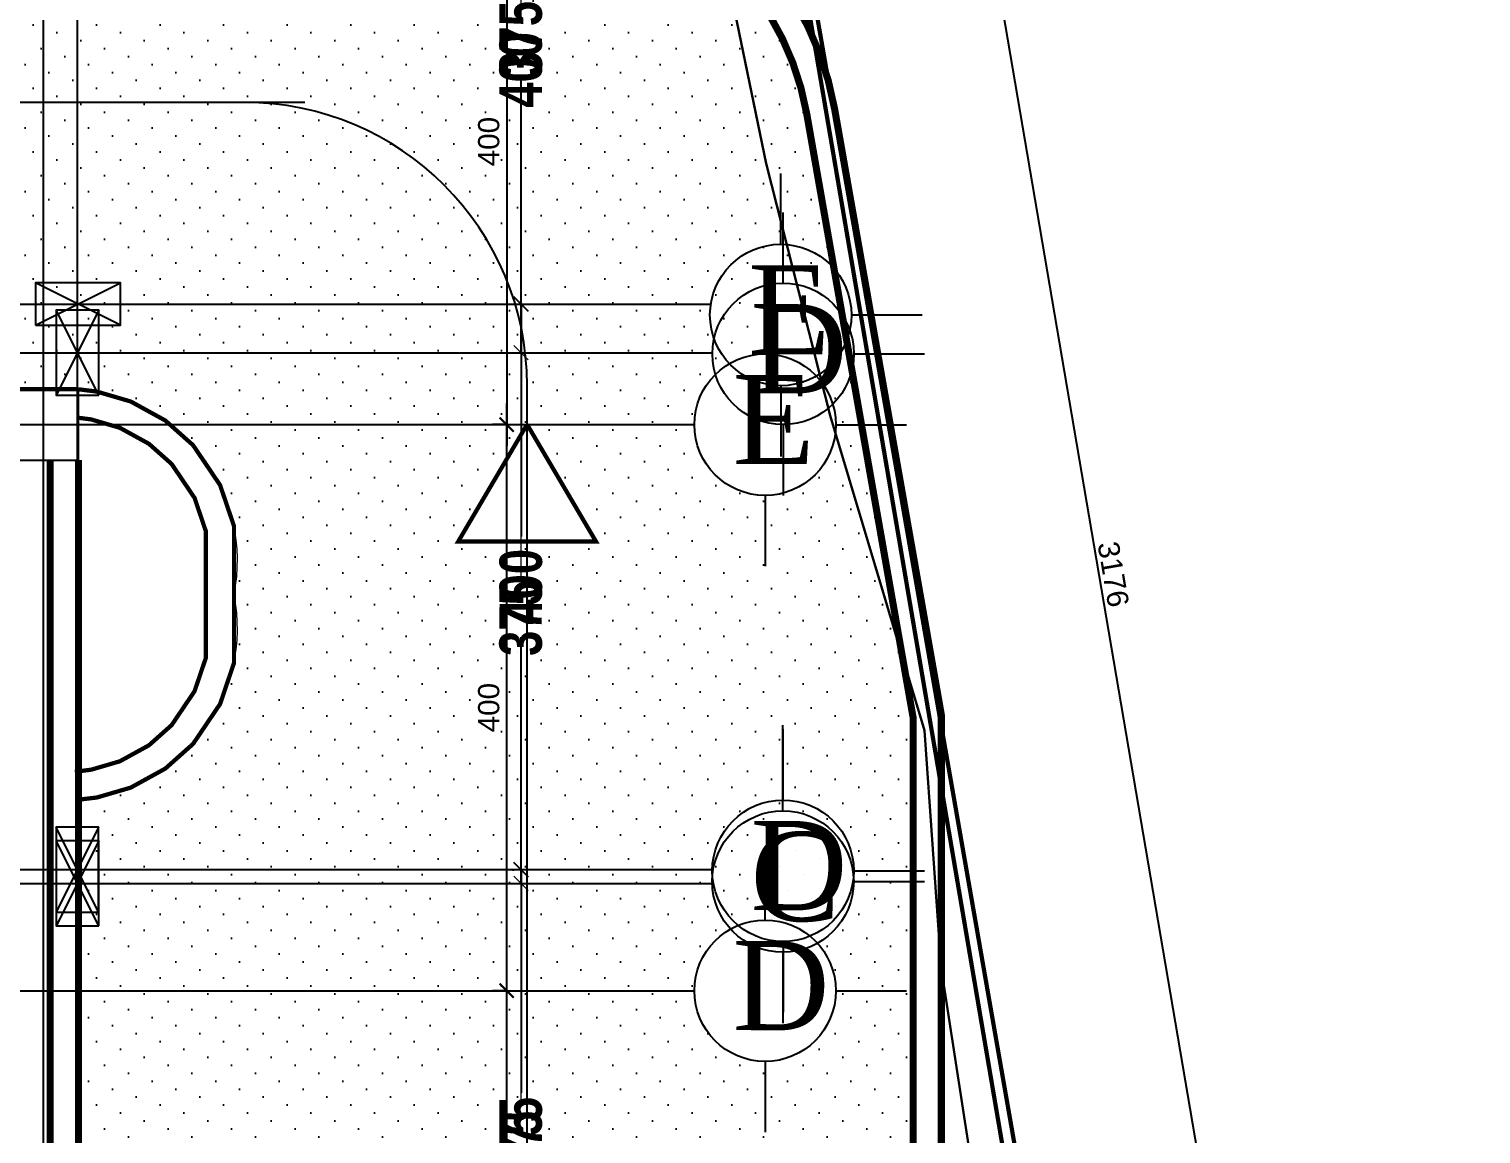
# Model space of a CAD drawing. Extents: x 285329 to 658348, y -83126 to -16980.
# Drawn here: x 324102 to 325129, y -35929 to -35148 of the extents above; entities that cross this region are included whole.
import ezdxf

# ---------------------------------------------------------------- set-up
doc = ezdxf.new("R2010")
doc.units = 0
doc.layers.get('0').update_dxf_attribs({"linetype": 'CONTINUOUS'})
doc.layers.get('DEFPOINTS').update_dxf_attribs({"color": 9, "linetype": 'CONTINUOUS'})
for name, color, linetype, lineweight in [('A-text finishing', 6, 'CONTINUOUS', 13), ('excavation border', 5, 'CONTINUOUS', 30), ('VIS', 8, 'CONTINUOUS', 18)]:
    doc.layers.add(name, color=color, linetype=linetype, lineweight=lineweight)
for name, color, linetype in [('AXIS', 1, 'CONTINUOUS'), ('COLUMN', 5, 'CONTINUOUS'), ('DIM', 3, 'CONTINUOUS'), ('FURNITURE', 4, 'CONTINUOUS'), ('TEXT', 3, 'CONTINUOUS'), ('WALL', 7, 'CONTINUOUS'), ('WALL1', 2, 'CONTINUOUS')]:
    doc.layers.add(name, color=color, linetype=linetype)
doc.styles.add('CITYBLUEPRINT', font='cityb___.ttf', dxfattribs={"width": 0.8})
doc.styles.get("Standard").update_dxf_attribs({"font": 'sanss___.ttf', "height": 15})
doc.styles.add('style2', font='romantic.ttf', dxfattribs={"height": 50})
doc.dimstyles.new('50', dxfattribs={"dimtxt": 30, "dimasz": 10, "dimexe": 5, "dimexo": 6, "dimgap": 5, "dimtad": 0, "dimdec": 0, "dimdsep": 46, "dimtxsty": 'CITYBLUEPRINT', "dimblk1": 'OBLIQUE', "dimblk2": 'OBLIQUE', "dimsah": 1, "dimcen": 0.05, "dimdle": 0.03, "dimclre": 22, "dimclrt": 7, "dimadec": 0, "dimazin": 0, "dimtfac": 1, "dimtdec": 0, "dimtix": 1, "dimtmove": 0, "dimatfit": 3, "dimldrblk": 'OBLIQUE', "dimfxl": 1, "dimtolj": 1, "dimtzin": 0, "dimarcsym": 0})
doc.dimstyles.get("Standard").update_dxf_attribs({"dimtxt": 50, "dimasz": 10, "dimexe": 10, "dimexo": 30, "dimgap": 5, "dimtad": 1, "dimdec": 0, "dimdsep": 46, "dimtxsty": 'Standard', "dimblk1": 'ARCHTICK', "dimblk2": 'ARCHTICK', "dimsah": 1, "dimcen": 2.5, "dimdle": 15, "dimclrd": 3, "dimclre": 3, "dimclrt": 3, "dimazin": 0, "dimtfac": 1, "dimtdec": 0, "dimtmove": 2, "dimatfit": 2, "dimldrblk": 'ARCHTICK', "dimfxl": 1.0455, "dimfxlon": 1, "dimtolj": 1, "dimtzin": 0, "dimarcsym": 0})
doc.dimstyles.new('STANDARD$0', dxfattribs={"dimscale": 0, "dimtxt": 50, "dimasz": 8, "dimexe": 15, "dimexo": 0.0625, "dimgap": 2, "dimtad": 1, "dimdec": 0, "dimzin": 0, "dimdsep": 46, "dimtxsty": 'Standard', "dimblk1": 'ARCHTICK', "dimblk2": 'ARCHTICK', "dimsah": 1, "dimcen": 0.09, "dimdle": 15, "dimclrd": 3, "dimclre": 3, "dimclrt": 3, "dimazin": 0, "dimtfac": 1, "dimtdec": 0, "dimtofl": 0, "dimtmove": 1, "dimatfit": 3, "dimldrblk": 'ARCHTICK', "dimfxl": 1.0455, "dimfxlon": 1, "dimtolj": 1, "dimtzin": 0, "dimarcsym": 0})
pattern_1 = [(45, (14909.404, -13934.857), (-5.6126601, 16.8379802), [0, -15.875])]

# ---------------------------------------------------------------- blocks, each defined once
blk = doc.blocks.new('_ARCHTICK')
at = {"color": 0, "linetype": 'ByBlock', "const_width": 0.15}
blk.add_lwpolyline([(-0.5, -0.5), (0.5, 0.5)], dxfattribs=at)
blk = doc.blocks.new('*D3022')
at = {"layer": 'DEFPOINTS', "color": 0, "linetype": 'ByBlock', "lineweight": 5, "ltscale": 3, "transparency": 16777216}
for p in [(324440.1, -35827.7), (324440.1, -35827.7), (324440.1, -36227.7)]:
    blk.add_point(p, dxfattribs=at)
at = {"layer": 'WALL1', "color": 3, "linetype": 'ByBlock', "lineweight": -2, "ltscale": 3, "transparency": 16777216}
for p, q in [((324440.1, -36242.7), (324440.1, -35812.7)), ((324440.1, -35827.7), (324430.1, -35827.7)), ((324440.1, -36227.7), (324430.1, -36227.7))]:
    blk.add_line(p, q, dxfattribs=at)
at = {"layer": 'WALL1', "color": 3, "linetype": 'ByBlock', "lineweight": -2, "ltscale": 3, "transparency": 16777216, "xscale": 10, "yscale": 10, "zscale": 10}
for p, rotation in [((324440.1, -35827.7), 90), ((324440.1, -36227.7), 270)]:
    blk.add_blockref('_ARCHTICK', p, dxfattribs=dict(at, rotation=rotation))
at = {"layer": 'WALL1', "color": 3, "linetype": 'ByBlock', "ltscale": 3, "transparency": 16777216, "insert": (324427.4, -36027.7), "char_height": 15, "attachment_point": 5, "rotation": 90}
blk.add_mtext('\\A1;400', dxfattribs=at)
blk = doc.blocks.new('*D3023')
at = {"layer": 'DEFPOINTS', "color": 0, "linetype": 'ByBlock', "lineweight": 5, "ltscale": 3, "transparency": 16777216}
for p in [(324440.1, -35427.7), (324440.1, -35427.7), (324440.1, -35827.7)]:
    blk.add_point(p, dxfattribs=at)
at = {"layer": 'WALL1', "color": 3, "linetype": 'ByBlock', "lineweight": -2, "ltscale": 3, "transparency": 16777216}
for p, q in [((324440.1, -35842.7), (324440.1, -35412.7)), ((324440.1, -35427.7), (324430.1, -35427.7)), ((324440.1, -35827.7), (324430.1, -35827.7))]:
    blk.add_line(p, q, dxfattribs=at)
at = {"layer": 'WALL1', "color": 3, "linetype": 'ByBlock', "lineweight": -2, "ltscale": 3, "transparency": 16777216, "xscale": 10, "yscale": 10, "zscale": 10}
for p, rotation in [((324440.1, -35427.7), 90), ((324440.1, -35827.7), 270)]:
    blk.add_blockref('_ARCHTICK', p, dxfattribs=dict(at, rotation=rotation))
at = {"layer": 'WALL1', "color": 3, "linetype": 'ByBlock', "ltscale": 3, "transparency": 16777216, "insert": (324427.4, -35627.7), "char_height": 15, "attachment_point": 5, "rotation": 90}
blk.add_mtext('\\A1;400', dxfattribs=at)
blk = doc.blocks.new('*D3027')
at = {"layer": 'DEFPOINTS', "color": 0, "linetype": 'ByBlock', "lineweight": 5, "ltscale": 3, "transparency": 16777216}
for p in [(324402.8, -35027.7), (324402.8, -35427.7), (324440.1, -35427.7)]:
    blk.add_point(p, dxfattribs=at)
at = {"layer": 'WALL1', "color": 3, "linetype": 'ByBlock', "lineweight": -2, "ltscale": 3, "transparency": 16777216}
for p, q in [((324440.1, -35012.7), (324440.1, -35442.7)), ((324439.1, -35027.7), (324450.1, -35027.7)), ((324439.1, -35427.7), (324450.1, -35427.7))]:
    blk.add_line(p, q, dxfattribs=at)
at = {"layer": 'WALL1', "color": 3, "linetype": 'ByBlock', "lineweight": -2, "ltscale": 3, "transparency": 16777216, "xscale": 10, "yscale": 10, "zscale": 10}
for p, rotation in [((324440.1, -35027.7), 90), ((324440.1, -35427.7), 270)]:
    blk.add_blockref('_ARCHTICK', p, dxfattribs=dict(at, rotation=rotation))
at = {"layer": 'WALL1', "color": 3, "linetype": 'ByBlock', "ltscale": 3, "transparency": 16777216, "insert": (324427.4, -35227.7), "char_height": 15, "attachment_point": 5, "rotation": 90}
blk.add_mtext('\\A1;400', dxfattribs=at)
blk = doc.blocks.new('*D2212')
at = {"layer": 'DEFPOINTS', "color": 0, "linetype": 'Continuous', "lineweight": 5, "transparency": 16777216}
for p in [(159766.8, -32812.9), (159633.4, -32835.7), (160167.5, -35966.3)]:
    blk.add_point(p, dxfattribs=at)
at = {"layer": 'WALL', "color": 3, "linetype": 'Continuous', "lineweight": -2, "transparency": 16777216}
for p, q in [((160303.4, -35958.3), (159764.3, -32798.1)), ((159765.8, -32813.1), (159781.6, -32810.4)), ((160299.9, -35943.7), (160315.7, -35941))]:
    blk.add_line(p, q, dxfattribs=at)
at = {"layer": 'WALL', "color": 3, "linetype": 'Continuous', "lineweight": -2, "transparency": 16777216, "xscale": 8, "yscale": 8, "zscale": 8}
for p, rotation in [((159766.8, -32812.9), 99.68081920431976), ((160300.9, -35943.5), 279.6808192043198)]:
    blk.add_blockref('_ARCHTICK', p, dxfattribs=dict(at, rotation=rotation))
at = {"layer": 'WALL', "color": 3, "linetype": 'Continuous', "transparency": 16777216, "insert": (160043.5, -34376.6), "char_height": 15, "attachment_point": 5, "rotation": 279.6808}
blk.add_mtext('\\A1;3176', dxfattribs=at)
blk = doc.blocks.new('COLUMN')
at = {"layer": 'AXIS'}
for p, q in [((236924.7, -9644.3), (236984.7, -9674.3)), ((236984.7, -9644.3), (236924.7, -9674.3))]:
    blk.add_line(p, q, dxfattribs=at)
at = {"layer": 'COLUMN'}
blk.add_lwpolyline([(236924.7, -9644.3), (236984.7, -9644.3), (236984.7, -9674.3), (236924.7, -9674.3)], close=True, dxfattribs=at)
blk = doc.blocks.new('_Oblique')
at = {"color": 0, "lineweight": -2}
blk.add_line((-0.5, -0.5), (0.5, 0.5), dxfattribs=at)
blk = doc.blocks.new('*D3057')
at = {"layer": 'DEFPOINTS', "color": 0, "linetype": 'Continuous', "lineweight": 5, "transparency": 16777216}
for p in [(324450.2, -34967.7), (324450.2, -35342.5), (324450.2, -35342.5)]:
    blk.add_point(p, dxfattribs=at)
at = {"layer": 'DIM', "color": 22, "linetype": 'Continuous', "lineweight": -2, "transparency": 16777216}
for p, q in [((324444.2, -34967.7), (324445.2, -34967.7)), ((324444.2, -35342.5), (324445.2, -35342.5))]:
    blk.add_line(p, q, dxfattribs=at)
at = {"layer": 'DIM', "color": 0, "linetype": 'Continuous', "lineweight": -2, "transparency": 16777216}
for p, q in [((324450.2, -34967.7), (324450.2, -35125.4)), ((324450.2, -35342.5), (324450.2, -35184.8))]:
    blk.add_line(p, q, dxfattribs=at)
at = {"layer": 'DIM', "color": 0, "linetype": 'Continuous', "lineweight": -2, "transparency": 16777216, "xscale": 10, "yscale": 10, "zscale": 10}
for p, rotation in [((324450.2, -34967.7), 90), ((324450.2, -35342.5), 270)]:
    blk.add_blockref('_Oblique', p, dxfattribs=dict(at, rotation=rotation))
at = {"layer": 'DIM', "color": 7, "linetype": 'Continuous', "lineweight": 5, "transparency": 16777216, "insert": (324450.2, -35155.1), "char_height": 30, "attachment_point": 5, "rotation": 90, "style": 'CITYBLUEPRINT'}
blk.add_mtext('\\A1;375', dxfattribs=at)
blk = doc.blocks.new('*D3058')
at = {"layer": 'DEFPOINTS', "color": 0, "linetype": 'Continuous', "lineweight": 5, "transparency": 16777216}
for p in [(324450.2, -35342.5), (324450.2, -35742.2), (324450.2, -35742.2)]:
    blk.add_point(p, dxfattribs=at)
at = {"layer": 'DIM', "color": 22, "linetype": 'Continuous', "lineweight": -2, "transparency": 16777216}
for p, q in [((324444.2, -35342.5), (324445.2, -35342.5)), ((324444.2, -35742.2), (324445.2, -35742.2))]:
    blk.add_line(p, q, dxfattribs=at)
at = {"layer": 'DIM', "color": 0, "linetype": 'Continuous', "lineweight": -2, "transparency": 16777216}
for p, q in [((324450.2, -35342.5), (324450.2, -35506.8)), ((324450.2, -35742.2), (324450.2, -35577.8))]:
    blk.add_line(p, q, dxfattribs=at)
at = {"layer": 'DIM', "color": 0, "linetype": 'Continuous', "lineweight": -2, "transparency": 16777216, "xscale": 10, "yscale": 10, "zscale": 10}
for p, rotation in [((324450.2, -35342.5), 90), ((324450.2, -35742.2), 270)]:
    blk.add_blockref('_Oblique', p, dxfattribs=dict(at, rotation=rotation))
at = {"layer": 'DIM', "color": 7, "linetype": 'Continuous', "lineweight": 5, "transparency": 16777216, "insert": (324450.2, -35542.3), "char_height": 30, "attachment_point": 5, "rotation": 90, "style": 'CITYBLUEPRINT'}
blk.add_mtext('\\A1;400', dxfattribs=at)
blk = doc.blocks.new('*D3059')
at = {"layer": 'DEFPOINTS', "color": 0, "linetype": 'Continuous', "lineweight": 5, "transparency": 16777216}
for p in [(324450.2, -35742.2), (324450.2, -36117.1), (324450.2, -36117.1)]:
    blk.add_point(p, dxfattribs=at)
at = {"layer": 'DIM', "color": 22, "linetype": 'Continuous', "lineweight": -2, "transparency": 16777216}
for p, q in [((324444.2, -35742.2), (324445.2, -35742.2)), ((324444.2, -36117.1), (324445.2, -36117.1))]:
    blk.add_line(p, q, dxfattribs=at)
at = {"layer": 'DIM', "color": 0, "linetype": 'Continuous', "lineweight": -2, "transparency": 16777216}
for p, q in [((324450.2, -35742.1), (324450.2, -35900)), ((324450.2, -36117.2), (324450.2, -35959.3))]:
    blk.add_line(p, q, dxfattribs=at)
at = {"layer": 'DIM', "color": 0, "linetype": 'Continuous', "lineweight": -2, "transparency": 16777216, "xscale": 10, "yscale": 10, "zscale": 10}
for p, rotation in [((324450.2, -35742.2), 90), ((324450.2, -36117.1), 270)]:
    blk.add_blockref('_Oblique', p, dxfattribs=dict(at, rotation=rotation))
at = {"layer": 'DIM', "color": 7, "linetype": 'Continuous', "lineweight": 5, "transparency": 16777216, "insert": (324450.2, -35929.6), "char_height": 30, "attachment_point": 5, "rotation": 90, "style": 'CITYBLUEPRINT'}
blk.add_mtext('\\A1;375', dxfattribs=at)
blk = doc.blocks.new('*D2208')
at = {"layer": 'DEFPOINTS', "color": 0, "linetype": 'Continuous', "lineweight": 5, "transparency": 16777216}
for p in [(329436.7, -12204), (329436.7, -12603.7), (329436.7, -12603.7)]:
    blk.add_point(p, dxfattribs=at)
at = {"layer": 'VIS', "color": 22, "linetype": 'Continuous', "lineweight": -2, "transparency": 16777216}
for p, q in [((329430.7, -12204), (329431.7, -12204)), ((329430.7, -12603.7), (329431.7, -12603.7))]:
    blk.add_line(p, q, dxfattribs=at)
at = {"layer": 'VIS', "color": 24, "linetype": 'Continuous', "lineweight": -2, "transparency": 16777216}
for p, q in [((329436.7, -12204), (329436.7, -12368.3)), ((329436.7, -12603.7), (329436.7, -12439.3))]:
    blk.add_line(p, q, dxfattribs=at)
at = {"layer": 'VIS', "color": 24, "linetype": 'Continuous', "lineweight": -2, "transparency": 16777216, "xscale": 10, "yscale": 10, "zscale": 10}
for p, rotation in [((329436.7, -12204), 90), ((329436.7, -12603.7), 270)]:
    blk.add_blockref('_Oblique', p, dxfattribs=dict(at, rotation=rotation))
at = {"layer": 'VIS', "color": 30, "linetype": 'Continuous', "lineweight": 5, "transparency": 16777216, "insert": (329436.7, -12403.8), "char_height": 30, "attachment_point": 5, "rotation": 90, "style": 'CITYBLUEPRINT'}
blk.add_mtext('\\A1;400', dxfattribs=at)
blk = doc.blocks.new('*D2209')
at = {"layer": 'DEFPOINTS', "color": 0, "linetype": 'Continuous', "lineweight": 5, "transparency": 16777216}
for p in [(329436.7, -12603.7), (329436.7, -12978.7), (329436.7, -12978.7)]:
    blk.add_point(p, dxfattribs=at)
at = {"layer": 'VIS', "color": 24, "linetype": 'Continuous', "lineweight": -2, "transparency": 16777216}
for p, q in [((329436.7, -12603.6), (329436.7, -12761.5)), ((329436.7, -12978.7), (329436.7, -12820.9))]:
    blk.add_line(p, q, dxfattribs=at)
at = {"layer": 'VIS', "color": 22, "linetype": 'Continuous', "lineweight": -2, "transparency": 16777216}
for p, q in [((329430.7, -12603.7), (329431.7, -12603.7)), ((329430.7, -12978.7), (329431.7, -12978.7))]:
    blk.add_line(p, q, dxfattribs=at)
at = {"layer": 'VIS', "color": 24, "linetype": 'Continuous', "lineweight": -2, "transparency": 16777216, "xscale": 10, "yscale": 10, "zscale": 10}
for p, rotation in [((329436.7, -12603.7), 90), ((329436.7, -12978.7), 270)]:
    blk.add_blockref('_Oblique', p, dxfattribs=dict(at, rotation=rotation))
at = {"layer": 'VIS', "color": 30, "linetype": 'Continuous', "lineweight": 5, "transparency": 16777216, "insert": (329436.7, -12791.2), "char_height": 30, "attachment_point": 5, "rotation": 90, "style": 'CITYBLUEPRINT'}
blk.add_mtext('\\A1;375', dxfattribs=at)
blk = doc.blocks.new('*D2210')
at = {"layer": 'DEFPOINTS', "color": 0, "linetype": 'Continuous', "lineweight": 5, "transparency": 16777216}
for p in [(329436.7, -12978.7), (329436.7, -13353.7), (329436.7, -13353.7)]:
    blk.add_point(p, dxfattribs=at)
at = {"layer": 'VIS', "color": 22, "linetype": 'Continuous', "lineweight": -2, "transparency": 16777216}
for p, q in [((329430.7, -12978.7), (329431.7, -12978.7)), ((329442.7, -13353.7), (329441.7, -13353.7))]:
    blk.add_line(p, q, dxfattribs=at)
at = {"layer": 'VIS', "color": 24, "linetype": 'Continuous', "lineweight": -2, "transparency": 16777216}
for p, q in [((329436.7, -12978.6), (329436.7, -13136.5)), ((329436.7, -13353.7), (329436.7, -13195.9))]:
    blk.add_line(p, q, dxfattribs=at)
at = {"layer": 'VIS', "color": 24, "linetype": 'Continuous', "lineweight": -2, "transparency": 16777216, "xscale": 10, "yscale": 10, "zscale": 10}
for p, rotation in [((329436.7, -12978.7), 90), ((329436.7, -13353.7), 270)]:
    blk.add_blockref('_Oblique', p, dxfattribs=dict(at, rotation=rotation))
at = {"layer": 'VIS', "color": 30, "linetype": 'Continuous', "lineweight": 5, "transparency": 16777216, "insert": (329436.7, -13166.2), "char_height": 30, "attachment_point": 5, "rotation": 90, "style": 'CITYBLUEPRINT'}
blk.add_mtext('\\A1;375', dxfattribs=at)
blk = doc.blocks.new('site77')
at = {"layer": 'WALL', "linetype": 'Continuous', "const_width": 3}
for points in [[(159633.4, -32835.7), (160181.6, -35967.1)], [(159633.4, -32835.7), (160167.5, -35966.3)]]:
    blk.add_lwpolyline(points, dxfattribs=at)
at = {"layer": 'WALL', "linetype": 'Continuous'}
dim = blk.add_aligned_dim(p1=(160167.5, -35966.3), p2=(159633.4, -32835.7), distance=-135.4, dimstyle='STANDARD$0', override={"dimscale": 1}, dxfattribs=at)
dim.commit()
dim.dimension.update_dxf_attribs({"geometry": '*D2212', "text_midpoint": (160043.5, -34376.6)})
blk = doc.blocks.new('cbcb')
at = {"layer": 'AXIS'}
for p, q in [((329123.2, -10741.8), (329122.7, -14326.1)), ((329622, -12554.5), (329622, -12504.5)), ((327222.6, -12603.7), (329572, -12603.7)), ((329672, -12604.5), (329722, -12604.5)), ((329622, -12654.5), (329622, -12704.5)), ((329621.9, -12927.4), (329621.9, -12867)), ((327226.6, -12978.7), (329572, -12978.7)), ((329671.9, -12977.4), (329721.9, -12977.4)), ((329621.9, -13027.4), (329621.9, -13077.4))]:
    blk.add_line(p, q, dxfattribs=at)
for centre in [(329622, -12604.5), (329621.9, -12977.4)]:
    blk.add_circle(centre, 50, dxfattribs=at)
at = {"layer": 'WALL', "linetype": 'Continuous', "xscale": -1, "rotation": 270}
for p in [(338782.5, -249558.4), (338782.5, -249933.4)]:
    blk.add_blockref('COLUMN', p, dxfattribs=at)
at = {"layer": 'TEXT', "char_height": 63, "width": 240.461, "attachment_point": 1, "style": 'style2'}
for s, insert in [('D', (329598.9, -12569.3)), ('C', (329598.9, -12942.3))]:
    blk.add_mtext(s, dxfattribs=dict(at, insert=insert))
at = {"layer": 'VIS', "linetype": 'Continuous', "lineweight": 5}
for base, p1, p2, picture, middle in [((329436.7, -12603.7), (329436.7, -12204), (329436.7, -12603.7), '*D2208', (329436.7, -12403.8)), ((329436.7, -12978.7), (329436.7, -12603.7), (329436.7, -12978.7), '*D2209', (329436.7, -12791.2)), ((329436.7, -13353.7), (329436.7, -12978.7), (329436.7, -13353.7), '*D2210', (329436.7, -13166.2))]:
    dim = blk.add_linear_dim(base=base, p1=p1, p2=p2, angle=90, dimstyle='50', override={"dimtmove": 1}, dxfattribs=at)
    dim.commit()
    dim.dimension.update_dxf_attribs({"geometry": picture, "text_midpoint": middle})

msp = doc.modelspace()

# ---------------------------------------------------------------- hatches: boundary and pattern name
at = {"layer": 'FURNITURE', "ltscale": 3}
h = msp.add_hatch(dxfattribs=at)
h.set_pattern_fill('DOTS', color=256, scale=10, angle=45, style=0)
h.set_pattern_definition(pattern_1)
h.paths.add_polyline_path([(324087.3, -35060.49), (323671.82, -35060.49), (323671.82, -35199.95), (323848.67, -35199.95), (323931.32, -35151.32), (323931.32, -35199.95), (324087.3, -35199.95)], flags=17)
h.paths.add_polyline_path([(324087.3, -35199.95), (323931.32, -35199.95), (323931.32, -35248.59), (323848.67, -35199.95), (323671.82, -35199.95), (323671.82, -35402.69), (324087.3, -35402.69)])
h.paths.add_polyline_path([(324112.3, -35199.95), (324087.3, -35199.95), (324087.3, -35402.69), (324112.3, -35402.69)])
h.paths.add_polyline_path([(324112.3, -35042.53), (324082.3, -35042.53), (324082.3, -35027.69), (323671.82, -35027.69), (323671.82, -35060.49), (324087.3, -35060.49), (324087.3, -35199.95), (324112.3, -35199.95)])
h.paths.add_polyline_path([(324455.14, -35042.53), (324143.12, -35042.53), (324142.3, -35042.53), (324112.3, -35042.53), (324112.3, -35199.95), (324254.47, -35199.95, -0.4142136), (324454.47, -35399.95), (324454.47, -35427.53), (324572.72, -35427.53, -0.9977862), (324672.72, -35427.75), (324690.86, -35427.75), (324652.1, -35207.81, 0.363992)])
h.paths.add_polyline_path([(324254.47, -35199.95), (324112.3, -35199.95), (324112.3, -35402.69), (324137.3, -35402.69, -0.1467971), (324202.42, -35427.53), (324454.47, -35427.53), (324454.47, -35399.95, 0.4142136)], flags=17)
h.paths.add_polyline_path([(324415.91, -35247.81), (324415.91, -35207.57), (324438.87, -35207.57), (324438.87, -35247.81)], flags=24)
h = msp.add_hatch(dxfattribs=at)
h.set_pattern_fill('DOTS', color=256, scale=10, angle=45, style=0)
h.set_pattern_definition(pattern_1)
h.paths.add_polyline_path([(324690.86, -35427.75), (324672.72, -35427.75, -1.0005706), (324572.72, -35427.69), (324454.55, -35427.69), (324503.11, -35510.21), (324454.47, -35510.21), (324454.47, -35627.77), (324726.12, -35627.77)])
h.paths.add_polyline_path([(324454.47, -35510.21), (324405.84, -35510.21), (324454.4, -35427.69), (324202.64, -35427.69, -0.2857243), (324247.3, -35547.77, -0.1714484), (324236.1, -35627.77), (324454.47, -35627.77)])
h.paths.add_polyline_path([(324454.47, -35627.77), (324236.1, -35627.77, -0.2604858), (324137.3, -35692.85), (324137.3, -35812.53), (324142.3, -35812.53), (324142.3, -35827.53), (324454.47, -35827.53)], flags=17)
edge = h.paths.add_edge_path()
edge.add_line((324727.3, -35634.48), (324726.12, -35627.77))
edge.add_line((324726.12, -35627.77), (324454.47, -35627.77))
edge.add_line((324454.47, -35627.77), (324454.47, -35827.53))
edge.add_line((324454.47, -35827.53), (324572.72, -35827.53))
edge.add_arc((324622.72, -35827.75), 50, 0, 179.74603, ccw=False)
edge.add_arc((324622.72, -35827.75), 50, 179.93464, 360, ccw=False)
edge.add_line((324572.72, -35827.69), (324454.47, -35827.69))
edge.add_line((324454.47, -35827.69), (324454.47, -36118.45))
edge.add_arc((324454.47, -36125), 6.55, 0, 90, ccw=False)
edge.add_arc((324454.47, -36125), 6.55, -180, 0, ccw=False)
edge.add_arc((324454.47, -36125), 6.55, 90, 180, ccw=False)
edge.add_line((324454.47, -36118.45), (324454.47, -35827.69))
edge.add_line((324454.47, -35827.69), (324142.3, -35827.69))
edge.add_line((324142.3, -35827.69), (324142.3, -35842.53))
edge.add_line((324142.3, -35842.53), (324137.3, -35842.53))
edge.add_line((324137.3, -35842.53), (324137.3, -36212.53))
edge.add_line((324137.3, -36212.53), (324142.3, -36212.53))
edge.add_line((324142.3, -36212.53), (324142.3, -36227.53))
edge.add_line((324142.3, -36227.53), (324310.9, -36227.53))
edge.add_line((324310.9, -36227.53), (324456.57, -36139.47))
edge.add_spline(control_points=[(324456.57, -36139.47), (324456.57, -36139.55), (324456.57, -36139.63), (324456.57, -36139.71)], knot_values=[148.3114726, 148.3114726, 148.3114726, 148.3114726, 148.5517962, 148.5517962, 148.5517962, 148.5517962], degree=3, periodic=0)
edge.add_line((324456.57, -36139.71), (324497.36, -36115.08))
edge.add_spline(control_points=[(324497.36, -36115.08), (324497.34, -36115.02), (324493.5, -36102.55), (324485.12, -36075.88), (324532.45, -36081.64), (324532.45, -36093.7)], knot_values=[0, 0, 0, 0, 0.144033, 29.992198, 66.1905518, 66.1905518, 66.1905518, 66.1905518], degree=3, periodic=0)
edge.add_line((324532.52, -36093.85), (324727.3, -35976.25))
edge.add_line((324727.3, -35976.25), (324727.3, -35634.48))
h.paths.add_polyline_path([(324310.63, -36227.69), (324142.3, -36227.69), (324142.3, -36242.53), (324137.3, -36242.53), (324137.3, -36332.47)])
h.paths.add_polyline_path([(324415.91, -35647.81), (324415.91, -35607.57), (324438.87, -35607.57), (324438.87, -35647.81)], flags=9)
h.paths.add_polyline_path([(324415.91, -36047.81), (324415.91, -36007.57), (324438.87, -36007.57), (324438.87, -36047.81)], flags=25)

# ---------------------------------------------------------------- linework, layer by layer
at = {"layer": 'A-text finishing', "const_width": 3}
for points in [[(324137.3, -35402.69), (323646.82, -35402.69)], [(324247.3, -35547.77), (324247.3, -35499.47), (324237.45, -35470.44), (324218.32, -35442.2), (324198.76, -35424.81), (324174.31, -35411.36), (324150.44, -35404.37), (324137.3, -35402.69)], [(324227.3, -35547.77), (324227.3, -35502.77), (324219.37, -35479.43), (324203.17, -35455.48), (324187.15, -35441.25), (324166.59, -35429.94), (324146.33, -35424.01), (324137.3, -35422.85)], [(324227.3, -35527.77), (324227.3, -35502.77)], [(324227.3, -35547.77), (324227.3, -35592.77), (324219.37, -35616.12), (324203.17, -35640.06), (324187.15, -35654.29), (324166.59, -35665.6), (324146.33, -35671.53), (324134.76, -35673.02)], [(324247.3, -35547.77), (324247.3, -35596.07), (324237.45, -35625.1), (324218.32, -35653.35), (324198.76, -35670.73), (324174.31, -35684.18), (324150.44, -35691.17), (324136.26, -35692.85)]]:
    msp.add_lwpolyline(points, dxfattribs=at)
at = {"layer": 'A-text finishing'}
for centre, start, end in [((324128.48, -35523.62), 348.51112, 85.82699), ((324128.48, -35571.92), 274.17301, 11.48888)]:
    msp.add_arc(centre, 121.25, start, end, dxfattribs=at)
at = {"layer": 'AXIS'}
for p, q in [((324112.3, -33436.35), (324112.3, -37458.98)), ((324622.72, -35377.75), (324622.72, -35327.75)), ((322321.47, -35427.69), (324573.05, -35427.69)), ((324672.72, -35427.75), (324722.72, -35427.75)), ((324622.72, -35477.75), (324622.72, -35527.75)), ((324622.72, -35777.75), (324622.72, -35727.75)), ((322266.89, -35827.69), (324573.05, -35827.69)), ((324672.72, -35827.75), (324722.72, -35827.75)), ((324622.72, -35877.75), (324622.72, -35927.75))]:
    msp.add_line(p, q, dxfattribs=at)
for centre in [(324622.72, -35427.75), (324622.72, -35827.75)]:
    msp.add_circle(centre, 50, dxfattribs=at)
at = {"layer": 'COLUMN'}
msp.add_lwpolyline([(324137.3, -35452.69), (324137.3, -35402.69), (324087.3, -35402.69), (324087.3, -35452.69)], close=True, dxfattribs=at)
at = {"layer": 'DIM'}
for p, q in [((324136.64, -33880.33), (324136.12, -37464.61)), ((324633.74, -35300.22), (324633.74, -35250.22)), ((322242.66, -35342.48), (324583.75, -35342.48)), ((324683.74, -35350.22), (324733.74, -35350.22)), ((324633.74, -35400.22), (324633.74, -35450.22)), ((324635.38, -35692.96), (324635.38, -35642.96)), ((322236, -35742.15), (324585.39, -35742.15)), ((324685.38, -35742.96), (324735.38, -35742.96)), ((324635.38, -35792.96), (324635.38, -35842.96))]:
    msp.add_line(p, q, dxfattribs=at)
at = {"layer": 'DIM', "linetype": 'Continuous', "ltscale": 3}
msp.add_lwpolyline([(324121.64, -35350.24), (324121.44, -35350.24)], dxfattribs=at)
at = {"layer": 'DIM'}
for centre in [(324633.74, -35350.22), (324635.38, -35742.96)]:
    msp.add_circle(centre, 50, dxfattribs=at)
at = {"layer": 'excavation border'}
msp.add_lwpolyline([(324596.87, -35114.08), (324623.47, -35243.24), (324668.75, -35421.29), (324735.43, -35643.91), (324747.13, -35811.65), (324771.97, -35971.75), (324829.55, -36218.09), (324862.53, -36397.14), (324856.53, -36598.65), (324887.88, -36784.71), (324881.9, -36968.87), (324840.48, -37133.24), (324797.88, -37190.18), (324718.4, -37254.12), (324616.27, -37296.24), (324459.45, -37334.55), (324211.91, -37368.36), (324034.68, -37385.78), (323925.93, -37476.29), (323763.92, -37468.76), (323560.42, -37493.63)], dxfattribs=at)
at = {"layer": 'FURNITURE', "ltscale": 3}
for p, q in [((324297.3, -35199.95), (323551.66, -35199.95)), ((324454.47, -36135.6), (324454.47, -35399.95))]:
    msp.add_line(p, q, dxfattribs=at)
msp.add_arc((324254.47, -35399.95), 200, 0, 90, dxfattribs=at)
at = {"layer": 'WALL', "linetype": 'Continuous', "ltscale": 3, "const_width": 5}
for points in [[(324747.3, -36337.61), (324747.3, -36592.69), (324747.3, -35632.73), (324671.8, -35204.34, 0.363992), (324455.14, -35022.53), (324142.3, -35022.53)], [(324727.3, -36592.69), (324727.3, -35634.48), (324652.1, -35207.81, 0.363992), (324455.14, -35042.53), (324143.12, -35042.53)]]:
    msp.add_lwpolyline(points, format="xyb", dxfattribs=at)
at = {"layer": 'WALL', "linetype": 'Continuous', "const_width": 3}
for points in [[(324454.47, -35427.56), (324405.84, -35510.21), (324454.47, -35510.21)], [(324454.47, -35427.56), (324503.11, -35510.21), (324454.47, -35510.21)]]:
    msp.add_lwpolyline(points, dxfattribs=at)
at = {"layer": 'WALL', "linetype": 'Continuous', "ltscale": 3, "const_width": 5}
for points in [[(324117.3, -36347.77), (324117.3, -37008.02), (324117.3, -35452.69)], [(324137.3, -36347.77), (324137.3, -37028.02), (324137.3, -35452.69)]]:
    msp.add_lwpolyline(points, dxfattribs=at)
at = {"layer": 'WALL', "linetype": 'Continuous', "ltscale": 3}
msp.add_lwpolyline([(324227.3, -35455.46), (324227.3, -35453.36)], dxfattribs=at)

# ---------------------------------------------------------------- block references
at = {"layer": 'DIM', "linetype": 'Continuous', "xscale": -1}
for p, rotation in [((87182.26, -45001.74), 180), ((333795.9, -272696.85), 270)]:
    msp.add_blockref('COLUMN', p, dxfattribs=dict(at, rotation=rotation))
at = {"layer": 'VIS', "linetype": 'Continuous', "lineweight": 5}
msp.add_blockref('cbcb', (-4986.58, -22773.18), dxfattribs=at)
at = {"layer": 'WALL', "linetype": 'Continuous'}
msp.add_blockref('site77', (164825.34, -1156.83), dxfattribs=at)

# ---------------------------------------------------------------- texts
at = {"layer": 'DIM', "char_height": 63, "width": 240.4607, "attachment_point": 1, "style": 'style2'}
for s, insert in [('E', (324610.66, -35315.05)), ('D', (324612.29, -35707.78))]:
    msp.add_mtext(s, dxfattribs=dict(at, insert=insert))
at = {"layer": 'TEXT', "char_height": 63, "width": 240.4607, "attachment_point": 1, "style": 'style2'}
for s, insert in [('E', (324599.63, -35392.58)), ('D', (324599.63, -35792.58))]:
    msp.add_mtext(s, dxfattribs=dict(at, insert=insert))

# ---------------------------------------------------------------- dimensions: what is measured, and where the dimension line sits
at = {"layer": 'DIM', "linetype": 'Continuous', "lineweight": 5}
for base, p1, p2, picture, middle in [((324450.16, -35342.48), (324450.16, -34967.73), (324450.16, -35342.48), '*D3057', (324450.16, -35155.11)), ((324450.16, -35742.15), (324450.16, -35342.48), (324450.16, -35742.15), '*D3058', (324450.16, -35542.32)), ((324450.16, -36117.14), (324450.16, -35742.15), (324450.16, -36117.14), '*D3059', (324450.16, -35929.65))]:
    dim = msp.add_linear_dim(base=base, p1=p1, p2=p2, angle=90, dimstyle='50', override={"dimtmove": 1}, dxfattribs=at)
    dim.commit()
    dim.dimension.update_dxf_attribs({"geometry": picture, "text_midpoint": middle})
at = {"layer": 'WALL1', "linetype": 'ByBlock', "ltscale": 3}
dim = msp.add_linear_dim(base=(324440.12, -35427.69), p1=(324402.81, -35027.69), p2=(324402.81, -35427.69), angle=90, dimstyle='Standard', dxfattribs=at)
dim.commit()
dim.dimension.update_dxf_attribs({"geometry": '*D3027', "text_midpoint": (324427.39, -35227.69)})
for base, p1, p2, picture, middle in [((324440.12, -35427.69), (324440.12, -35827.69), (324440.12, -35427.69), '*D3023', (324427.39, -35627.69)), ((324440.12, -35827.69), (324440.12, -36227.69), (324440.12, -35827.69), '*D3022', (324427.39, -36027.69))]:
    dim = msp.add_linear_dim(base=base, p1=p1, p2=p2, angle=90, dimstyle='Standard', override={"dimtmove": 1}, dxfattribs=at)
    dim.commit()
    dim.dimension.update_dxf_attribs({"geometry": picture, "text_midpoint": middle})

doc.saveas('drawing.dxf')
